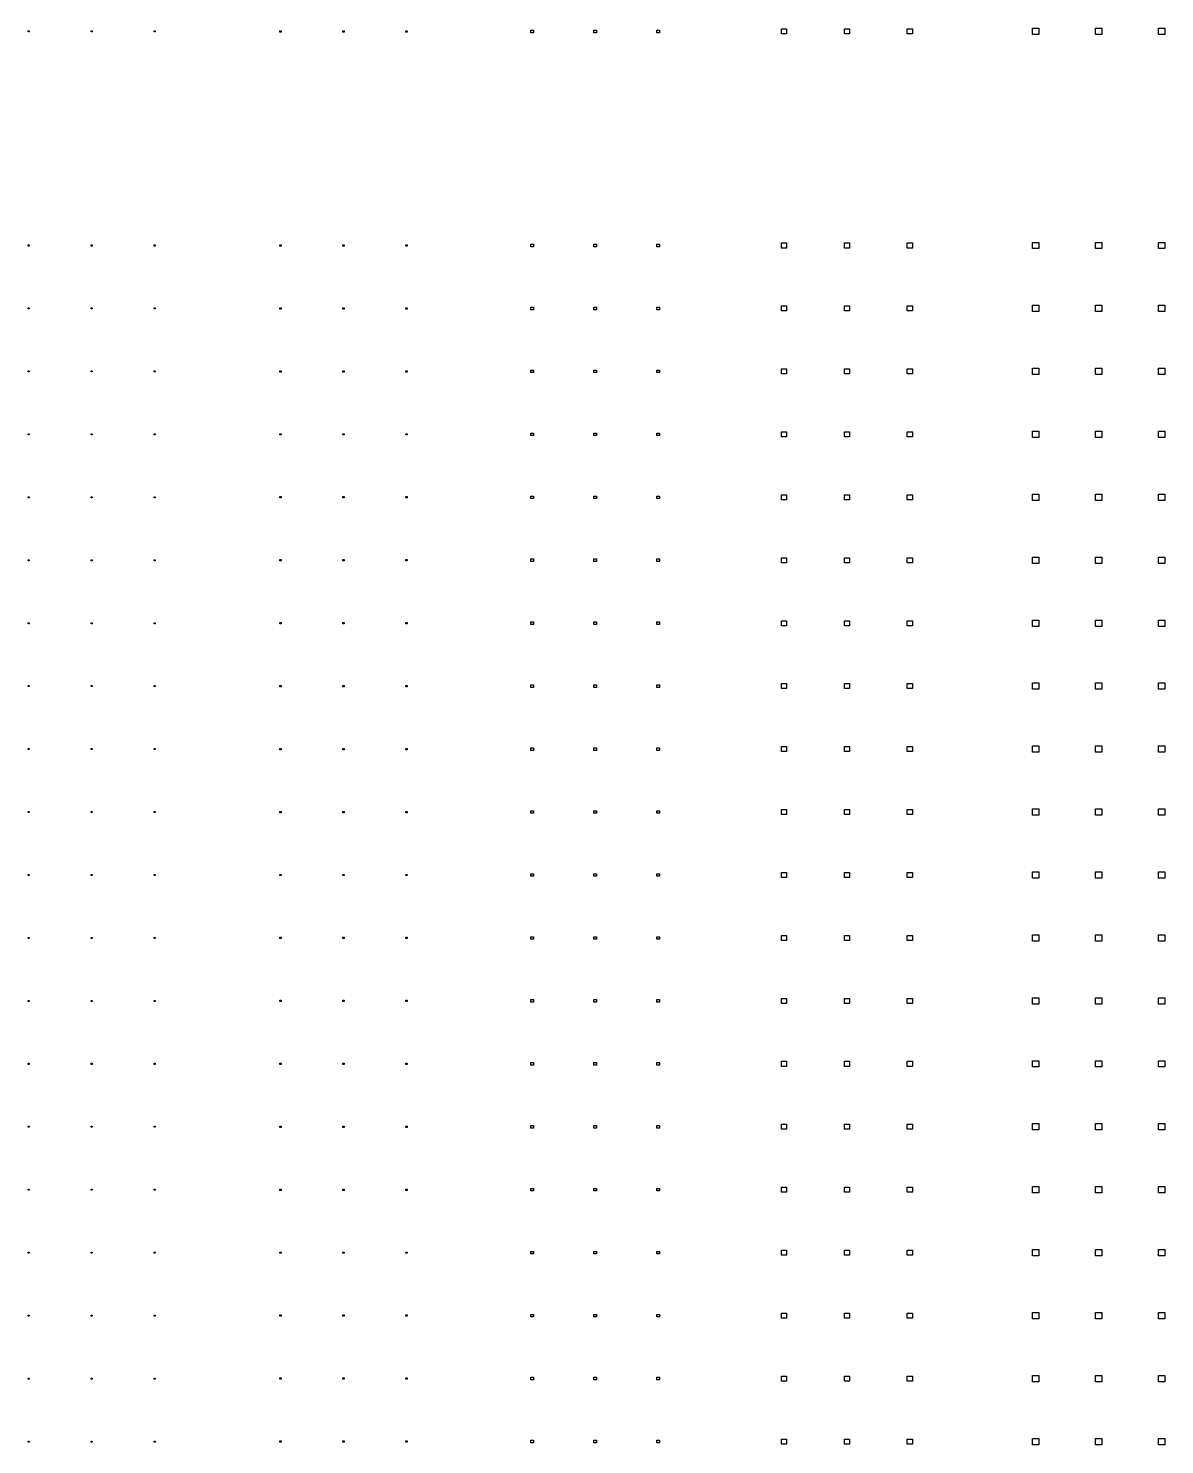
# Model space of a CAD drawing. Extents: x -21493 to 21493, y -12519 to 35265.
# Drawn here: x 10492 to 19518, y 11848 to 23094 of the extents above; entities that cross this region are included whole.
import ezdxf

# ---------------------------------------------------------------- set-up
doc = ezdxf.new("R2010")
doc.units = 0
doc.layers.add('L0D0_0', color=1, linetype='CONTINUOUS')

msp = doc.modelspace()

# ---------------------------------------------------------------- linework, layer by layer
at = {"layer": 'L0D0_0'}
for points in [[(10492.432, 23065.241), (10492.432, 23073.238), (10500.428, 23073.238), (10500.428, 23065.241)], [(10992.261, 23065.241), (10992.261, 23073.238), (11000.258, 23073.238), (11000.258, 23065.241)], [(11492.09, 23065.241), (11492.09, 23073.238), (11500.087, 23073.238), (11500.087, 23065.241)], [(12490.754, 23064.241), (12490.754, 23074.237), (12500.75, 23074.237), (12500.75, 23064.241)], [(12990.583, 23064.241), (12990.583, 23074.237), (13000.579, 23074.237), (13000.579, 23064.241)], [(13490.413, 23064.241), (13490.413, 23074.237), (13500.409, 23074.237), (13500.409, 23064.241)], [(14485.073, 23059.243), (14485.073, 23079.235), (14505.065, 23079.235), (14505.065, 23059.243)], [(14984.903, 23059.243), (14984.903, 23079.235), (15004.899, 23079.235), (15004.899, 23059.243)], [(15484.732, 23059.243), (15484.732, 23079.235), (15504.728, 23079.235), (15504.728, 23059.243)], [(16474.399, 23049.243), (16474.399, 23089.231), (16514.383, 23089.231), (16514.383, 23049.243)], [(16974.229, 23049.243), (16974.229, 23089.231), (17014.213, 23089.231), (17014.213, 23049.243)], [(17474.058, 23049.243), (17474.058, 23089.231), (17514.042, 23089.231), (17514.042, 23049.243)], [(18468.719, 23044.245), (18468.719, 23094.229), (18518.703, 23094.229), (18518.703, 23044.245)], [(18968.548, 23044.245), (18968.548, 23094.229), (19018.532, 23094.229), (19018.532, 23044.245)], [(19468.378, 23044.245), (19468.378, 23094.229), (19518.362, 23094.229), (19518.362, 23044.245)], [(10492.432, 21365.816), (10492.432, 21373.813), (10500.428, 21373.813), (10500.428, 21365.816)], [(10992.261, 21365.816), (10992.261, 21373.813), (11000.258, 21373.813), (11000.258, 21365.816)], [(11492.09, 21365.816), (11492.09, 21373.813), (11500.087, 21373.813), (11500.087, 21365.816)], [(12490.754, 21364.816), (12490.754, 21374.816), (12500.75, 21374.816), (12500.75, 21364.816)], [(12990.583, 21364.816), (12990.583, 21374.816), (13000.579, 21374.816), (13000.579, 21364.816)], [(13490.413, 21364.816), (13490.413, 21374.816), (13500.409, 21374.816), (13500.409, 21364.816)], [(14485.073, 21359.818), (14485.073, 21379.814), (14505.065, 21379.814), (14505.065, 21359.818)], [(14984.903, 21359.818), (14984.903, 21379.814), (15004.899, 21379.814), (15004.899, 21359.818)], [(15484.732, 21359.818), (15484.732, 21379.814), (15504.728, 21379.814), (15504.728, 21359.818)], [(16474.399, 21349.822), (16474.399, 21389.81), (16514.383, 21389.81), (16514.383, 21349.822)], [(16974.229, 21349.822), (16974.229, 21389.81), (17014.213, 21389.81), (17014.213, 21349.822)], [(17474.058, 21349.822), (17474.058, 21389.81), (17514.042, 21389.81), (17514.042, 21349.822)], [(18468.719, 21344.824), (18468.719, 21394.808), (18518.703, 21394.808), (18518.703, 21344.824)], [(18968.548, 21344.824), (18968.548, 21394.808), (19018.532, 21394.808), (19018.532, 21344.824)], [(19468.378, 21344.824), (19468.378, 21394.808), (19518.362, 21394.808), (19518.362, 21344.824)], [(10492.432, 20865.986), (10492.432, 20873.983), (10500.428, 20873.983), (10500.428, 20865.986)], [(10992.261, 20865.986), (10992.261, 20873.983), (11000.258, 20873.983), (11000.258, 20865.986)], [(11492.09, 20865.986), (11492.09, 20873.983), (11500.087, 20873.983), (11500.087, 20865.986)], [(12490.754, 20864.987), (12490.754, 20874.983), (12500.75, 20874.983), (12500.75, 20864.987)], [(12990.583, 20864.987), (12990.583, 20874.983), (13000.579, 20874.983), (13000.579, 20864.987)], [(13490.413, 20864.987), (13490.413, 20874.983), (13500.409, 20874.983), (13500.409, 20864.987)], [(14485.073, 20859.989), (14485.073, 20879.981), (14505.065, 20879.981), (14505.065, 20859.989)], [(14984.903, 20859.989), (14984.903, 20879.981), (15004.899, 20879.981), (15004.899, 20859.989)], [(15484.732, 20859.989), (15484.732, 20879.981), (15504.728, 20879.981), (15504.728, 20859.989)], [(16474.399, 20849.993), (16474.399, 20889.981), (16514.383, 20889.981), (16514.383, 20849.993)], [(16974.229, 20849.993), (16974.229, 20889.981), (17014.213, 20889.981), (17014.213, 20849.993)], [(17474.058, 20849.993), (17474.058, 20889.981), (17514.042, 20889.981), (17514.042, 20849.993)], [(18468.719, 20844.995), (18468.719, 20894.979), (18518.703, 20894.979), (18518.703, 20844.995)], [(18968.548, 20844.995), (18968.548, 20894.979), (19018.532, 20894.979), (19018.532, 20844.995)], [(19468.378, 20844.995), (19468.378, 20894.979), (19518.362, 20894.979), (19518.362, 20844.995)], [(10492.432, 20366.157), (10492.432, 20374.154), (10500.428, 20374.154), (10500.428, 20366.157)], [(10992.261, 20366.157), (10992.261, 20374.154), (11000.258, 20374.154), (11000.258, 20366.157)], [(11492.09, 20366.157), (11492.09, 20374.154), (11500.087, 20374.154), (11500.087, 20366.157)], [(12490.754, 20365.157), (12490.754, 20375.153), (12500.75, 20375.153), (12500.75, 20365.157)], [(12990.583, 20365.157), (12990.583, 20375.153), (13000.579, 20375.153), (13000.579, 20365.157)], [(13490.413, 20365.157), (13490.413, 20375.153), (13500.409, 20375.153), (13500.409, 20365.157)], [(14485.073, 20360.159), (14485.073, 20380.151), (14505.065, 20380.151), (14505.065, 20360.159)], [(14984.903, 20360.159), (14984.903, 20380.151), (15004.899, 20380.151), (15004.899, 20360.159)], [(15484.732, 20360.159), (15484.732, 20380.151), (15504.728, 20380.151), (15504.728, 20360.159)], [(16474.399, 20350.163), (16474.399, 20390.147), (16514.383, 20390.147), (16514.383, 20350.163)], [(16974.229, 20350.163), (16974.229, 20390.147), (17014.213, 20390.147), (17014.213, 20350.163)], [(17474.058, 20350.163), (17474.058, 20390.147), (17514.042, 20390.147), (17514.042, 20350.163)], [(18468.719, 20345.165), (18468.719, 20395.145), (18518.703, 20395.145), (18518.703, 20345.165)], [(18968.548, 20345.165), (18968.548, 20395.145), (19018.532, 20395.145), (19018.532, 20345.165)], [(19468.378, 20345.165), (19468.378, 20395.145), (19518.362, 20395.145), (19518.362, 20345.165)], [(10492.432, 19866.328), (10492.432, 19874.324), (10500.428, 19874.324), (10500.428, 19866.328)], [(10992.261, 19866.328), (10992.261, 19874.324), (11000.258, 19874.324), (11000.258, 19866.328)], [(11492.09, 19866.328), (11492.09, 19874.324), (11500.087, 19874.324), (11500.087, 19866.328)], [(12490.754, 19865.328), (12490.754, 19875.324), (12500.75, 19875.324), (12500.75, 19865.328)], [(12990.583, 19865.328), (12990.583, 19875.324), (13000.579, 19875.324), (13000.579, 19865.328)], [(13490.413, 19865.328), (13490.413, 19875.324), (13500.409, 19875.324), (13500.409, 19865.328)], [(14485.073, 19860.33), (14485.073, 19880.322), (14505.065, 19880.322), (14505.065, 19860.33)], [(14984.903, 19860.33), (14984.903, 19880.322), (15004.899, 19880.322), (15004.899, 19860.33)], [(15484.732, 19860.33), (15484.732, 19880.322), (15504.728, 19880.322), (15504.728, 19860.33)], [(16474.399, 19850.334), (16474.399, 19890.318), (16514.383, 19890.318), (16514.383, 19850.334)], [(16974.229, 19850.334), (16974.229, 19890.318), (17014.213, 19890.318), (17014.213, 19850.334)], [(17474.058, 19850.334), (17474.058, 19890.318), (17514.042, 19890.318), (17514.042, 19850.334)], [(18468.719, 19845.336), (18468.719, 19895.316), (18518.703, 19895.316), (18518.703, 19845.336)], [(18968.548, 19845.336), (18968.548, 19895.316), (19018.532, 19895.316), (19018.532, 19845.336)], [(19468.378, 19845.336), (19468.378, 19895.316), (19518.362, 19895.316), (19518.362, 19845.336)], [(10492.432, 19366.498), (10492.432, 19374.495), (10500.428, 19374.495), (10500.428, 19366.498)], [(10992.261, 19366.498), (10992.261, 19374.495), (11000.258, 19374.495), (11000.258, 19366.498)], [(11492.09, 19366.498), (11492.09, 19374.495), (11500.087, 19374.495), (11500.087, 19366.498)], [(12490.754, 19365.499), (12490.754, 19375.495), (12500.75, 19375.495), (12500.75, 19365.499)], [(12990.583, 19365.499), (12990.583, 19375.495), (13000.579, 19375.495), (13000.579, 19365.499)], [(13490.413, 19365.499), (13490.413, 19375.495), (13500.409, 19375.495), (13500.409, 19365.499)], [(14485.073, 19360.501), (14485.073, 19380.493), (14505.065, 19380.493), (14505.065, 19360.501)], [(14984.903, 19360.501), (14984.903, 19380.493), (15004.899, 19380.493), (15004.899, 19360.501)], [(15484.732, 19360.501), (15484.732, 19380.493), (15504.728, 19380.493), (15504.728, 19360.501)], [(16474.399, 19350.505), (16474.399, 19390.489), (16514.383, 19390.489), (16514.383, 19350.505)], [(16974.229, 19350.505), (16974.229, 19390.489), (17014.213, 19390.489), (17014.213, 19350.505)], [(17474.058, 19350.505), (17474.058, 19390.489), (17514.042, 19390.489), (17514.042, 19350.505)], [(18468.719, 19345.502), (18468.719, 19395.487), (18518.703, 19395.487), (18518.703, 19345.502)], [(18968.548, 19345.502), (18968.548, 19395.487), (19018.532, 19395.487), (19018.532, 19345.502)], [(19468.378, 19345.502), (19468.378, 19395.487), (19518.362, 19395.487), (19518.362, 19345.502)], [(18468.719, 18845.673), (18468.719, 18895.657), (18518.703, 18895.657), (18518.703, 18845.673)], [(18968.548, 18845.673), (18968.548, 18895.657), (19018.532, 18895.657), (19018.532, 18845.673)], [(19468.378, 18845.673), (19468.378, 18895.657), (19518.362, 18895.657), (19518.362, 18845.673)], [(10492.432, 18866.669), (10492.432, 18874.666), (10500.428, 18874.666), (10500.428, 18866.669)], [(10992.261, 18866.669), (10992.261, 18874.666), (11000.258, 18874.666), (11000.258, 18866.669)], [(11492.09, 18866.669), (11492.09, 18874.666), (11500.087, 18874.666), (11500.087, 18866.669)], [(12490.754, 18865.669), (12490.754, 18875.665), (12500.75, 18875.665), (12500.75, 18865.669)], [(12990.583, 18865.669), (12990.583, 18875.665), (13000.579, 18875.665), (13000.579, 18865.669)], [(13490.413, 18865.669), (13490.413, 18875.665), (13500.409, 18875.665), (13500.409, 18865.669)], [(14485.073, 18860.671), (14485.073, 18880.663), (14505.065, 18880.663), (14505.065, 18860.671)], [(14984.903, 18860.671), (14984.903, 18880.663), (15004.899, 18880.663), (15004.899, 18860.671)], [(15484.732, 18860.671), (15484.732, 18880.663), (15504.728, 18880.663), (15504.728, 18860.671)], [(16474.399, 18850.671), (16474.399, 18890.659), (16514.383, 18890.659), (16514.383, 18850.671)], [(16974.229, 18850.671), (16974.229, 18890.659), (17014.213, 18890.659), (17014.213, 18850.671)], [(17474.058, 18850.671), (17474.058, 18890.659), (17514.042, 18890.659), (17514.042, 18850.671)], [(10492.432, 18366.835), (10492.432, 18374.836), (10500.428, 18374.836), (10500.428, 18366.835)], [(10992.261, 18366.835), (10992.261, 18374.836), (11000.258, 18374.836), (11000.258, 18366.835)], [(11492.09, 18366.835), (11492.09, 18374.836), (11500.087, 18374.836), (11500.087, 18366.835)], [(12490.754, 18365.836), (12490.754, 18375.836), (12500.75, 18375.836), (12500.75, 18365.836)], [(12990.583, 18365.836), (12990.583, 18375.836), (13000.579, 18375.836), (13000.579, 18365.836)], [(13490.413, 18365.836), (13490.413, 18375.836), (13500.409, 18375.836), (13500.409, 18365.836)], [(14485.073, 18360.838), (14485.073, 18380.834), (14505.065, 18380.834), (14505.065, 18360.838)], [(14984.903, 18360.838), (14984.903, 18380.834), (15004.899, 18380.834), (15004.899, 18360.838)], [(15484.732, 18360.838), (15484.732, 18380.834), (15504.728, 18380.834), (15504.728, 18360.838)], [(16474.399, 18350.842), (16474.399, 18390.83), (16514.383, 18390.83), (16514.383, 18350.842)], [(16974.229, 18350.842), (16974.229, 18390.83), (17014.213, 18390.83), (17014.213, 18350.842)], [(17474.058, 18350.842), (17474.058, 18390.83), (17514.042, 18390.83), (17514.042, 18350.842)], [(18468.719, 18345.844), (18468.719, 18395.828), (18518.703, 18395.828), (18518.703, 18345.844)], [(18968.548, 18345.844), (18968.548, 18395.828), (19018.532, 18395.828), (19018.532, 18345.844)], [(19468.378, 18345.844), (19468.378, 18395.828), (19518.362, 18395.828), (19518.362, 18345.844)], [(16474.399, 17851.012), (16474.399, 17891), (16514.383, 17891), (16514.383, 17851.012)], [(16974.229, 17851.012), (16974.229, 17891), (17014.213, 17891), (17014.213, 17851.012)], [(17474.058, 17851.012), (17474.058, 17891), (17514.042, 17891), (17514.042, 17851.012)], [(18468.719, 17846.014), (18468.719, 17895.998), (18518.703, 17895.998), (18518.703, 17846.014)], [(18968.548, 17846.014), (18968.548, 17895.998), (19018.532, 17895.998), (19018.532, 17846.014)], [(19468.378, 17846.014), (19468.378, 17895.998), (19518.362, 17895.998), (19518.362, 17846.014)], [(10492.432, 17867.006), (10492.432, 17875.003), (10500.428, 17875.003), (10500.428, 17867.006)], [(10992.261, 17867.006), (10992.261, 17875.003), (11000.258, 17875.003), (11000.258, 17867.006)], [(11492.09, 17867.006), (11492.09, 17875.003), (11500.087, 17875.003), (11500.087, 17867.006)], [(12490.754, 17866.006), (12490.754, 17876.002), (12500.75, 17876.002), (12500.75, 17866.006)], [(12990.583, 17866.006), (12990.583, 17876.002), (13000.579, 17876.002), (13000.579, 17866.006)], [(13490.413, 17866.006), (13490.413, 17876.002), (13500.409, 17876.002), (13500.409, 17866.006)], [(14485.073, 17861.008), (14485.073, 17881.004), (14505.065, 17881.004), (14505.065, 17861.008)], [(14984.903, 17861.008), (14984.903, 17881.004), (15004.899, 17881.004), (15004.899, 17861.008)], [(15484.732, 17861.008), (15484.732, 17881.004), (15504.728, 17881.004), (15504.728, 17861.008)], [(10492.432, 17367.176), (10492.432, 17375.173), (10500.428, 17375.173), (10500.428, 17367.176)], [(10992.261, 17367.176), (10992.261, 17375.173), (11000.258, 17375.173), (11000.258, 17367.176)], [(11492.09, 17367.176), (11492.09, 17375.173), (11500.087, 17375.173), (11500.087, 17367.176)], [(12490.754, 17366.177), (12490.754, 17376.173), (12500.75, 17376.173), (12500.75, 17366.177)], [(12990.583, 17366.177), (12990.583, 17376.173), (13000.579, 17376.173), (13000.579, 17366.177)], [(13490.413, 17366.177), (13490.413, 17376.173), (13500.409, 17376.173), (13500.409, 17366.177)], [(14485.073, 17361.179), (14485.073, 17381.171), (14505.065, 17381.171), (14505.065, 17361.179)], [(14984.903, 17361.179), (14984.903, 17381.171), (15004.899, 17381.171), (15004.899, 17361.179)], [(15484.732, 17361.179), (15484.732, 17381.171), (15504.728, 17381.171), (15504.728, 17361.179)], [(16474.399, 17351.183), (16474.399, 17391.171), (16514.383, 17391.171), (16514.383, 17351.183)], [(16974.229, 17351.183), (16974.229, 17391.171), (17014.213, 17391.171), (17014.213, 17351.183)], [(17474.058, 17351.183), (17474.058, 17391.171), (17514.042, 17391.171), (17514.042, 17351.183)], [(18468.719, 17346.185), (18468.719, 17396.169), (18518.703, 17396.169), (18518.703, 17346.185)], [(18968.548, 17346.185), (18968.548, 17396.169), (19018.532, 17396.169), (19018.532, 17346.185)], [(19468.378, 17346.185), (19468.378, 17396.169), (19518.362, 17396.169), (19518.362, 17346.185)], [(10492.432, 16867.347), (10492.432, 16875.344), (10500.428, 16875.344), (10500.428, 16867.347)], [(10992.261, 16867.347), (10992.261, 16875.344), (11000.258, 16875.344), (11000.258, 16867.347)], [(11492.09, 16867.347), (11492.09, 16875.344), (11500.087, 16875.344), (11500.087, 16867.347)], [(12490.754, 16866.347), (12490.754, 16876.343), (12500.75, 16876.343), (12500.75, 16866.347)], [(12990.583, 16866.347), (12990.583, 16876.343), (13000.579, 16876.343), (13000.579, 16866.347)], [(13490.413, 16866.347), (13490.413, 16876.343), (13500.409, 16876.343), (13500.409, 16866.347)], [(14485.073, 16861.349), (14485.073, 16881.341), (14505.065, 16881.341), (14505.065, 16861.349)], [(14984.903, 16861.349), (14984.903, 16881.341), (15004.899, 16881.341), (15004.899, 16861.349)], [(15484.732, 16861.349), (15484.732, 16881.341), (15504.728, 16881.341), (15504.728, 16861.349)], [(16474.399, 16851.353), (16474.399, 16891.337), (16514.383, 16891.337), (16514.383, 16851.353)], [(16974.229, 16851.353), (16974.229, 16891.337), (17014.213, 16891.337), (17014.213, 16851.353)], [(17474.058, 16851.353), (17474.058, 16891.337), (17514.042, 16891.337), (17514.042, 16851.353)], [(18468.719, 16846.355), (18468.719, 16896.335), (18518.703, 16896.335), (18518.703, 16846.355)], [(18968.548, 16846.355), (18968.548, 16896.335), (19018.532, 16896.335), (19018.532, 16846.355)], [(19468.378, 16846.355), (19468.378, 16896.335), (19518.362, 16896.335), (19518.362, 16846.355)], [(10492.432, 16367.518), (10492.432, 16375.514), (10500.428, 16375.514), (10500.428, 16367.518)], [(10992.261, 16367.518), (10992.261, 16375.514), (11000.258, 16375.514), (11000.258, 16367.518)], [(11492.09, 16367.518), (11492.09, 16375.514), (11500.087, 16375.514), (11500.087, 16367.518)], [(12490.754, 16366.518), (12490.754, 16376.514), (12500.75, 16376.514), (12500.75, 16366.518)], [(12990.583, 16366.518), (12990.583, 16376.514), (13000.579, 16376.514), (13000.579, 16366.518)], [(13490.413, 16366.518), (13490.413, 16376.514), (13500.409, 16376.514), (13500.409, 16366.518)], [(14485.073, 16361.52), (14485.073, 16381.512), (14505.065, 16381.512), (14505.065, 16361.52)], [(14984.903, 16361.52), (14984.903, 16381.512), (15004.899, 16381.512), (15004.899, 16361.52)], [(15484.732, 16361.52), (15484.732, 16381.512), (15504.728, 16381.512), (15504.728, 16361.52)], [(16474.399, 16351.524), (16474.399, 16391.508), (16514.383, 16391.508), (16514.383, 16351.524)], [(16974.229, 16351.524), (16974.229, 16391.508), (17014.213, 16391.508), (17014.213, 16351.524)], [(17474.058, 16351.524), (17474.058, 16391.508), (17514.042, 16391.508), (17514.042, 16351.524)], [(18468.719, 16346.526), (18468.719, 16396.506), (18518.703, 16396.506), (18518.703, 16346.526)], [(18968.548, 16346.526), (18968.548, 16396.506), (19018.532, 16396.506), (19018.532, 16346.526)], [(19468.378, 16346.526), (19468.378, 16396.506), (19518.362, 16396.506), (19518.362, 16346.526)], [(10492.432, 15867.688), (10492.432, 15875.685), (10500.428, 15875.685), (10500.428, 15867.688)], [(10992.261, 15867.688), (10992.261, 15875.685), (11000.258, 15875.685), (11000.258, 15867.688)], [(11492.09, 15867.688), (11492.09, 15875.685), (11500.087, 15875.685), (11500.087, 15867.688)], [(12490.754, 15866.689), (12490.754, 15876.685), (12500.75, 15876.685), (12500.75, 15866.689)], [(12990.583, 15866.689), (12990.583, 15876.685), (13000.579, 15876.685), (13000.579, 15866.689)], [(13490.413, 15866.689), (13490.413, 15876.685), (13500.409, 15876.685), (13500.409, 15866.689)], [(14485.073, 15861.691), (14485.073, 15881.683), (14505.065, 15881.683), (14505.065, 15861.691)], [(14984.903, 15861.691), (14984.903, 15881.683), (15004.899, 15881.683), (15004.899, 15861.691)], [(15484.732, 15861.691), (15484.732, 15881.683), (15504.728, 15881.683), (15504.728, 15861.691)], [(16474.399, 15851.695), (16474.399, 15891.679), (16514.383, 15891.679), (16514.383, 15851.695)], [(16974.229, 15851.695), (16974.229, 15891.679), (17014.213, 15891.679), (17014.213, 15851.695)], [(17474.058, 15851.695), (17474.058, 15891.679), (17514.042, 15891.679), (17514.042, 15851.695)], [(18468.719, 15846.692), (18468.719, 15896.677), (18518.703, 15896.677), (18518.703, 15846.692)], [(18968.548, 15846.692), (18968.548, 15896.677), (19018.532, 15896.677), (19018.532, 15846.692)], [(19468.378, 15846.692), (19468.378, 15896.677), (19518.362, 15896.677), (19518.362, 15846.692)], [(10492.432, 15367.859), (10492.432, 15375.856), (10500.428, 15375.856), (10500.428, 15367.859)], [(10992.261, 15367.859), (10992.261, 15375.856), (11000.258, 15375.856), (11000.258, 15367.859)], [(11492.09, 15367.859), (11492.09, 15375.856), (11500.087, 15375.856), (11500.087, 15367.859)], [(12490.754, 15366.859), (12490.754, 15376.855), (12500.75, 15376.855), (12500.75, 15366.859)], [(12990.583, 15366.859), (12990.583, 15376.855), (13000.579, 15376.855), (13000.579, 15366.859)], [(13490.413, 15366.859), (13490.413, 15376.855), (13500.409, 15376.855), (13500.409, 15366.859)], [(14485.073, 15361.861), (14485.073, 15381.853), (14505.065, 15381.853), (14505.065, 15361.861)], [(14984.903, 15361.861), (14984.903, 15381.853), (15004.899, 15381.853), (15004.899, 15361.861)], [(15484.732, 15361.861), (15484.732, 15381.853), (15504.728, 15381.853), (15504.728, 15361.861)], [(16474.399, 15351.861), (16474.399, 15391.849), (16514.383, 15391.849), (16514.383, 15351.861)], [(16974.229, 15351.861), (16974.229, 15391.849), (17014.213, 15391.849), (17014.213, 15351.861)], [(17474.058, 15351.861), (17474.058, 15391.849), (17514.042, 15391.849), (17514.042, 15351.861)], [(18468.719, 15346.863), (18468.719, 15396.847), (18518.703, 15396.847), (18518.703, 15346.863)], [(18968.548, 15346.863), (18968.548, 15396.847), (19018.532, 15396.847), (19018.532, 15346.863)], [(19468.378, 15346.863), (19468.378, 15396.847), (19518.362, 15396.847), (19518.362, 15346.863)], [(10492.432, 14868.025), (10492.432, 14876.026), (10500.428, 14876.026), (10500.428, 14868.025)], [(10992.261, 14868.025), (10992.261, 14876.026), (11000.258, 14876.026), (11000.258, 14868.025)], [(11492.09, 14868.025), (11492.09, 14876.026), (11500.087, 14876.026), (11500.087, 14868.025)], [(12490.754, 14867.026), (12490.754, 14877.026), (12500.75, 14877.026), (12500.75, 14867.026)], [(12990.583, 14867.026), (12990.583, 14877.026), (13000.579, 14877.026), (13000.579, 14867.026)], [(13490.413, 14867.026), (13490.413, 14877.026), (13500.409, 14877.026), (13500.409, 14867.026)], [(14485.073, 14862.028), (14485.073, 14882.024), (14505.065, 14882.024), (14505.065, 14862.028)], [(14984.903, 14862.028), (14984.903, 14882.024), (15004.899, 14882.024), (15004.899, 14862.028)], [(15484.732, 14862.028), (15484.732, 14882.024), (15504.728, 14882.024), (15504.728, 14862.028)], [(16474.399, 14852.032), (16474.399, 14892.02), (16514.383, 14892.02), (16514.383, 14852.032)], [(16974.229, 14852.032), (16974.229, 14892.02), (17014.213, 14892.02), (17014.213, 14852.032)], [(17474.058, 14852.032), (17474.058, 14892.02), (17514.042, 14892.02), (17514.042, 14852.032)], [(18468.719, 14847.034), (18468.719, 14897.018), (18518.703, 14897.018), (18518.703, 14847.034)], [(18968.548, 14847.034), (18968.548, 14897.018), (19018.532, 14897.018), (19018.532, 14847.034)], [(19468.378, 14847.034), (19468.378, 14897.018), (19518.362, 14897.018), (19518.362, 14847.034)], [(18468.719, 14347.204), (18468.719, 14397.188), (18518.703, 14397.188), (18518.703, 14347.204)], [(18968.548, 14347.204), (18968.548, 14397.188), (19018.532, 14397.188), (19018.532, 14347.204)], [(19468.378, 14347.204), (19468.378, 14397.188), (19518.362, 14397.188), (19518.362, 14347.204)], [(10492.432, 14368.196), (10492.432, 14376.193), (10500.428, 14376.193), (10500.428, 14368.196)], [(10992.261, 14368.196), (10992.261, 14376.193), (11000.258, 14376.193), (11000.258, 14368.196)], [(11492.09, 14368.196), (11492.09, 14376.193), (11500.087, 14376.193), (11500.087, 14368.196)], [(12490.754, 14367.196), (12490.754, 14377.192), (12500.75, 14377.192), (12500.75, 14367.196)], [(12990.583, 14367.196), (12990.583, 14377.192), (13000.579, 14377.192), (13000.579, 14367.196)], [(13490.413, 14367.196), (13490.413, 14377.192), (13500.409, 14377.192), (13500.409, 14367.196)], [(14485.073, 14362.198), (14485.073, 14382.194), (14505.065, 14382.194), (14505.065, 14362.198)], [(14984.903, 14362.198), (14984.903, 14382.194), (15004.899, 14382.194), (15004.899, 14362.198)], [(15484.732, 14362.198), (15484.732, 14382.194), (15504.728, 14382.194), (15504.728, 14362.198)], [(16474.399, 14352.202), (16474.399, 14392.19), (16514.383, 14392.19), (16514.383, 14352.202)], [(16974.229, 14352.202), (16974.229, 14392.19), (17014.213, 14392.19), (17014.213, 14352.202)], [(17474.058, 14352.202), (17474.058, 14392.19), (17514.042, 14392.19), (17514.042, 14352.202)], [(10492.432, 13868.366), (10492.432, 13876.363), (10500.428, 13876.363), (10500.428, 13868.366)], [(10992.261, 13868.366), (10992.261, 13876.363), (11000.258, 13876.363), (11000.258, 13868.366)], [(11492.09, 13868.366), (11492.09, 13876.363), (11500.087, 13876.363), (11500.087, 13868.366)], [(12490.754, 13867.367), (12490.754, 13877.363), (12500.75, 13877.363), (12500.75, 13867.367)], [(12990.583, 13867.367), (12990.583, 13877.363), (13000.579, 13877.363), (13000.579, 13867.367)], [(13490.413, 13867.367), (13490.413, 13877.363), (13500.409, 13877.363), (13500.409, 13867.367)], [(14485.073, 13862.369), (14485.073, 13882.361), (14505.065, 13882.361), (14505.065, 13862.369)], [(14984.903, 13862.369), (14984.903, 13882.361), (15004.899, 13882.361), (15004.899, 13862.369)], [(15484.732, 13862.369), (15484.732, 13882.361), (15504.728, 13882.361), (15504.728, 13862.369)], [(16474.399, 13852.373), (16474.399, 13892.361), (16514.383, 13892.361), (16514.383, 13852.373)], [(16974.229, 13852.373), (16974.229, 13892.361), (17014.213, 13892.361), (17014.213, 13852.373)], [(17474.058, 13852.373), (17474.058, 13892.361), (17514.042, 13892.361), (17514.042, 13852.373)], [(18468.719, 13847.375), (18468.719, 13897.359), (18518.703, 13897.359), (18518.703, 13847.375)], [(18968.548, 13847.375), (18968.548, 13897.359), (19018.532, 13897.359), (19018.532, 13847.375)], [(19468.378, 13847.375), (19468.378, 13897.359), (19518.362, 13897.359), (19518.362, 13847.375)], [(16474.399, 13352.543), (16474.399, 13392.527), (16514.383, 13392.527), (16514.383, 13352.543)], [(16974.229, 13352.543), (16974.229, 13392.527), (17014.213, 13392.527), (17014.213, 13352.543)], [(17474.058, 13352.543), (17474.058, 13392.527), (17514.042, 13392.527), (17514.042, 13352.543)], [(18468.719, 13347.545), (18468.719, 13397.525), (18518.703, 13397.525), (18518.703, 13347.545)], [(18968.548, 13347.545), (18968.548, 13397.525), (19018.532, 13397.525), (19018.532, 13347.545)], [(19468.378, 13347.545), (19468.378, 13397.525), (19518.362, 13397.525), (19518.362, 13347.545)], [(10492.432, 13368.537), (10492.432, 13376.534), (10500.428, 13376.534), (10500.428, 13368.537)], [(10992.261, 13368.537), (10992.261, 13376.534), (11000.258, 13376.534), (11000.258, 13368.537)], [(11492.09, 13368.537), (11492.09, 13376.534), (11500.087, 13376.534), (11500.087, 13368.537)], [(12490.754, 13367.537), (12490.754, 13377.533), (12500.75, 13377.533), (12500.75, 13367.537)], [(12990.583, 13367.537), (12990.583, 13377.533), (13000.579, 13377.533), (13000.579, 13367.537)], [(13490.413, 13367.537), (13490.413, 13377.533), (13500.409, 13377.533), (13500.409, 13367.537)], [(14485.073, 13362.539), (14485.073, 13382.531), (14505.065, 13382.531), (14505.065, 13362.539)], [(14984.903, 13362.539), (14984.903, 13382.531), (15004.899, 13382.531), (15004.899, 13362.539)], [(15484.732, 13362.539), (15484.732, 13382.531), (15504.728, 13382.531), (15504.728, 13362.539)], [(10492.432, 12868.708), (10492.432, 12876.704), (10500.428, 12876.704), (10500.428, 12868.708)], [(10992.261, 12868.708), (10992.261, 12876.704), (11000.258, 12876.704), (11000.258, 12868.708)], [(11492.09, 12868.708), (11492.09, 12876.704), (11500.087, 12876.704), (11500.087, 12868.708)], [(12490.754, 12867.708), (12490.754, 12877.704), (12500.75, 12877.704), (12500.75, 12867.708)], [(12990.583, 12867.708), (12990.583, 12877.704), (13000.579, 12877.704), (13000.579, 12867.708)], [(13490.413, 12867.708), (13490.413, 12877.704), (13500.409, 12877.704), (13500.409, 12867.708)], [(14485.073, 12862.71), (14485.073, 12882.702), (14505.065, 12882.702), (14505.065, 12862.71)], [(14984.903, 12862.71), (14984.903, 12882.702), (15004.899, 12882.702), (15004.899, 12862.71)], [(15484.732, 12862.71), (15484.732, 12882.702), (15504.728, 12882.702), (15504.728, 12862.71)], [(16474.399, 12852.714), (16474.399, 12892.698), (16514.383, 12892.698), (16514.383, 12852.714)], [(16974.229, 12852.714), (16974.229, 12892.698), (17014.213, 12892.698), (17014.213, 12852.714)], [(17474.058, 12852.714), (17474.058, 12892.698), (17514.042, 12892.698), (17514.042, 12852.714)], [(18468.719, 12847.716), (18468.719, 12897.696), (18518.703, 12897.696), (18518.703, 12847.716)], [(18968.548, 12847.716), (18968.548, 12897.696), (19018.532, 12897.696), (19018.532, 12847.716)], [(19468.378, 12847.716), (19468.378, 12897.696), (19518.362, 12897.696), (19518.362, 12847.716)], [(10492.432, 12368.878), (10492.432, 12376.875), (10500.428, 12376.875), (10500.428, 12368.878)], [(10992.261, 12368.878), (10992.261, 12376.875), (11000.258, 12376.875), (11000.258, 12368.878)], [(11492.09, 12368.878), (11492.09, 12376.875), (11500.087, 12376.875), (11500.087, 12368.878)], [(12490.754, 12367.879), (12490.754, 12377.875), (12500.75, 12377.875), (12500.75, 12367.879)], [(12990.583, 12367.879), (12990.583, 12377.875), (13000.579, 12377.875), (13000.579, 12367.879)], [(13490.413, 12367.879), (13490.413, 12377.875), (13500.409, 12377.875), (13500.409, 12367.879)], [(14485.073, 12362.881), (14485.073, 12382.873), (14505.065, 12382.873), (14505.065, 12362.881)], [(14984.903, 12362.881), (14984.903, 12382.873), (15004.899, 12382.873), (15004.899, 12362.881)], [(15484.732, 12362.881), (15484.732, 12382.873), (15504.728, 12382.873), (15504.728, 12362.881)], [(16474.399, 12352.88), (16474.399, 12392.869), (16514.383, 12392.869), (16514.383, 12352.88)], [(16974.229, 12352.88), (16974.229, 12392.869), (17014.213, 12392.869), (17014.213, 12352.88)], [(17474.058, 12352.88), (17474.058, 12392.869), (17514.042, 12392.869), (17514.042, 12352.88)], [(18468.719, 12347.882), (18468.719, 12397.867), (18518.703, 12397.867), (18518.703, 12347.882)], [(18968.548, 12347.882), (18968.548, 12397.867), (19018.532, 12397.867), (19018.532, 12347.882)], [(19468.378, 12347.882), (19468.378, 12397.867), (19518.362, 12397.867), (19518.362, 12347.882)], [(10492.432, 11869.049), (10492.432, 11877.046), (10500.428, 11877.046), (10500.428, 11869.049)], [(10992.261, 11869.049), (10992.261, 11877.046), (11000.258, 11877.046), (11000.258, 11869.049)], [(11492.09, 11869.049), (11492.09, 11877.046), (11500.087, 11877.046), (11500.087, 11869.049)], [(12490.754, 11868.049), (12490.754, 11878.045), (12500.75, 11878.045), (12500.75, 11868.049)], [(12990.583, 11868.049), (12990.583, 11878.045), (13000.579, 11878.045), (13000.579, 11868.049)], [(13490.413, 11868.049), (13490.413, 11878.045), (13500.409, 11878.045), (13500.409, 11868.049)], [(14485.073, 11863.047), (14485.073, 11883.043), (14505.065, 11883.043), (14505.065, 11863.047)], [(14984.903, 11863.047), (14984.903, 11883.043), (15004.899, 11883.043), (15004.899, 11863.047)], [(15484.732, 11863.047), (15484.732, 11883.043), (15504.728, 11883.043), (15504.728, 11863.047)], [(16474.399, 11853.051), (16474.399, 11893.039), (16514.383, 11893.039), (16514.383, 11853.051)], [(16974.229, 11853.051), (16974.229, 11893.039), (17014.213, 11893.039), (17014.213, 11853.051)], [(17474.058, 11853.051), (17474.058, 11893.039), (17514.042, 11893.039), (17514.042, 11853.051)], [(18468.719, 11848.053), (18468.719, 11898.037), (18518.703, 11898.037), (18518.703, 11848.053)], [(18968.548, 11848.053), (18968.548, 11898.037), (19018.532, 11898.037), (19018.532, 11848.053)], [(19468.378, 11848.053), (19468.378, 11898.037), (19518.362, 11898.037), (19518.362, 11848.053)]]:
    msp.add_lwpolyline(points, close=True, dxfattribs=at)

doc.saveas('drawing.dxf')
